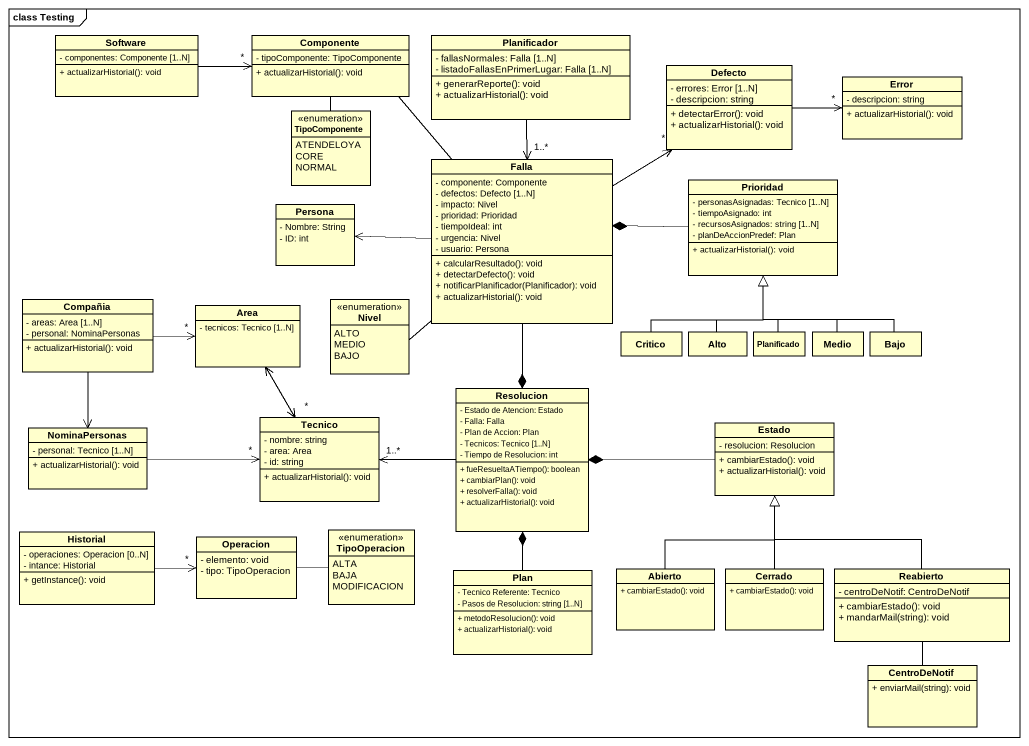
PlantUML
@startuml
mainframe class Testing
hide circle
hide empty members
skinparam classAttributeIconSize 0
class Software {
  - componentes: Componente [1..N]
  + actualizarHistorial(): void
}
class Componente {
  - tipoComponente: TipoComponente
  + actualizarHistorial(): void
}
class Planificador {
  - fallasNormales: Falla [1..N]
  - listadoFallasEnPrimerLugar: Falla [1..N]
  + generarReporte(): void
  + actualizarHistorial(): void
}
class Defecto {
  - errores: Error [1..N]
  - descripcion: string
  + detectarError(): void
  + actualizarHistorial(): void
}
class Error {
  - descripcion: string
  + actualizarHistorial(): void
}
enum TipoComponente {
  ATENDELOYA
  CORE
  NORMAL
}
class Falla {
  - componente: Componente
  - defectos: Defecto [1..N]
  - impacto: Nivel
  - prioridad: Prioridad
  - tiempoIdeal: int
  - urgencia: Nivel
  - usuario: Persona
  + calcularResultado(): void
  + detectarDefecto(): void
  + notificarPlanificador(Planificador): void
  + actualizarHistorial(): void
}
class Persona {
  - Nombre: String
  - ID: int
}
class Prioridad {
  - personasAsignadas: Tecnico [1..N]
  - tiempoAsignado: int
  - recursosAsignados: string [1..N]
  - planDeAccionPredef: Plan
  + actualizarHistorial(): void
}
class Compañia {
  - areas: Area [1..N]
  - personal: NominaPersonas
  + actualizarHistorial(): void
}
class Area {
  - tecnicos: Tecnico [1..N]
}
enum Nivel {
  ALTO
  MEDIO
  BAJO
}
class Critico
class Alto
class Planificado
class Medio
class Bajo
class Resolucion {
  - Estado de Atencion: Estado
  - Falla: Falla
  - Plan de Accion: Plan
  - Tecnicos: Tecnico [1..N]
  - Tiempo de Resolucion: int
  + fueResueltaATiempo(): boolean
  + cambiarPlan(): void
  + resolverFalla(): void
  + actualizarHistorial(): void
}
class NominaPersonas {
  - personal: Tecnico [1..N]
  + actualizarHistorial(): void
}
class Tecnico {
  - nombre: string
  - area: Area
  - id: string
  + actualizarHistorial(): void
}
class Estado {
  - resolucion: Resolucion
  + cambiarEstado(): void
  + actualizarHistorial(): void
}
class Historial {
  - operaciones: Operacion [0..N]
  - intance: Historial
  + getInstance(): void
}
class Operacion {
  - elemento: void
  - tipo: TipoOperacion
}
enum TipoOperacion {
  ALTA
  BAJA
  MODIFICACION
}
class Plan {
  - Tecnico Referente: Tecnico
  - Pasos de Resolucion: string [1..N]
  + metodoResolucion(): void
  + actualizarHistorial(): void
}
class Abierto {
  + cambiarEstado(): void
}
class Cerrado {
  + cambiarEstado(): void
}
class Reabierto {
  - centroDeNotif: CentroDeNotif
  + cambiarEstado(): void
  + mandarMail(string): void
}
class CentroDeNotif {
  + enviarMail(string): void
}
Software -right-> "*" Componente
Defecto -right-> "*" Error
TipoComponente -up- Componente
Falla -up- Componente
Falla "1..*" <-up- Planificador
Falla -up-> "*" Defecto
Falla -left-> Persona
Falla --* Resolucion
Prioridad -left-* Falla
Compañia -right-> "*" Area
Compañia --> NominaPersonas
Area <--> "*" Tecnico
Nivel -up- Falla
Critico -up-|> Prioridad
Alto -up-|> Prioridad
Planificado -up-|> Prioridad
Medio -up-|> Prioridad
Bajo -up-|> Prioridad
Resolucion -left-> "1..*" Tecnico
NominaPersonas -right-> "*" Tecnico
Estado -left-* Resolucion
Historial -right-> "*" Operacion
Operacion -right- TipoOperacion
Plan -up-* Resolucion
Abierto -up-|> Estado
Cerrado -up-|> Estado
Reabierto -up-|> Estado
Reabierto -- CentroDeNotif
@enduml
